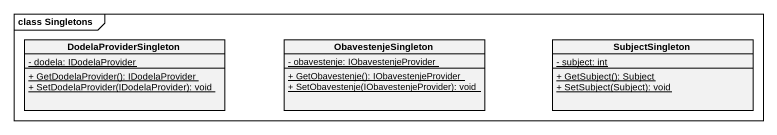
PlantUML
@startuml
mainframe class Singletons
hide circle
hide empty members
skinparam classAttributeIconSize 0
class DodelaProviderSingleton {
  {static} - dodela: IDodelaProvider
  {static} + GetDodelaProvider(): IDodelaProvider
  {static} + SetDodelaProvider(IDodelaProvider): void
}
class ObavestenjeSingleton {
  {static} - obavestenje: IObavestenjeProvider
  {static} + GetObavestenje(): IObavestenjeProvider
  {static} + SetObavestenje(IObavestenjeProvider): void
}
class SubjectSingleton {
  {static} - subject: int
  {static} + GetSubject(): Subject
  {static} + SetSubject(Subject): void
}
@enduml
